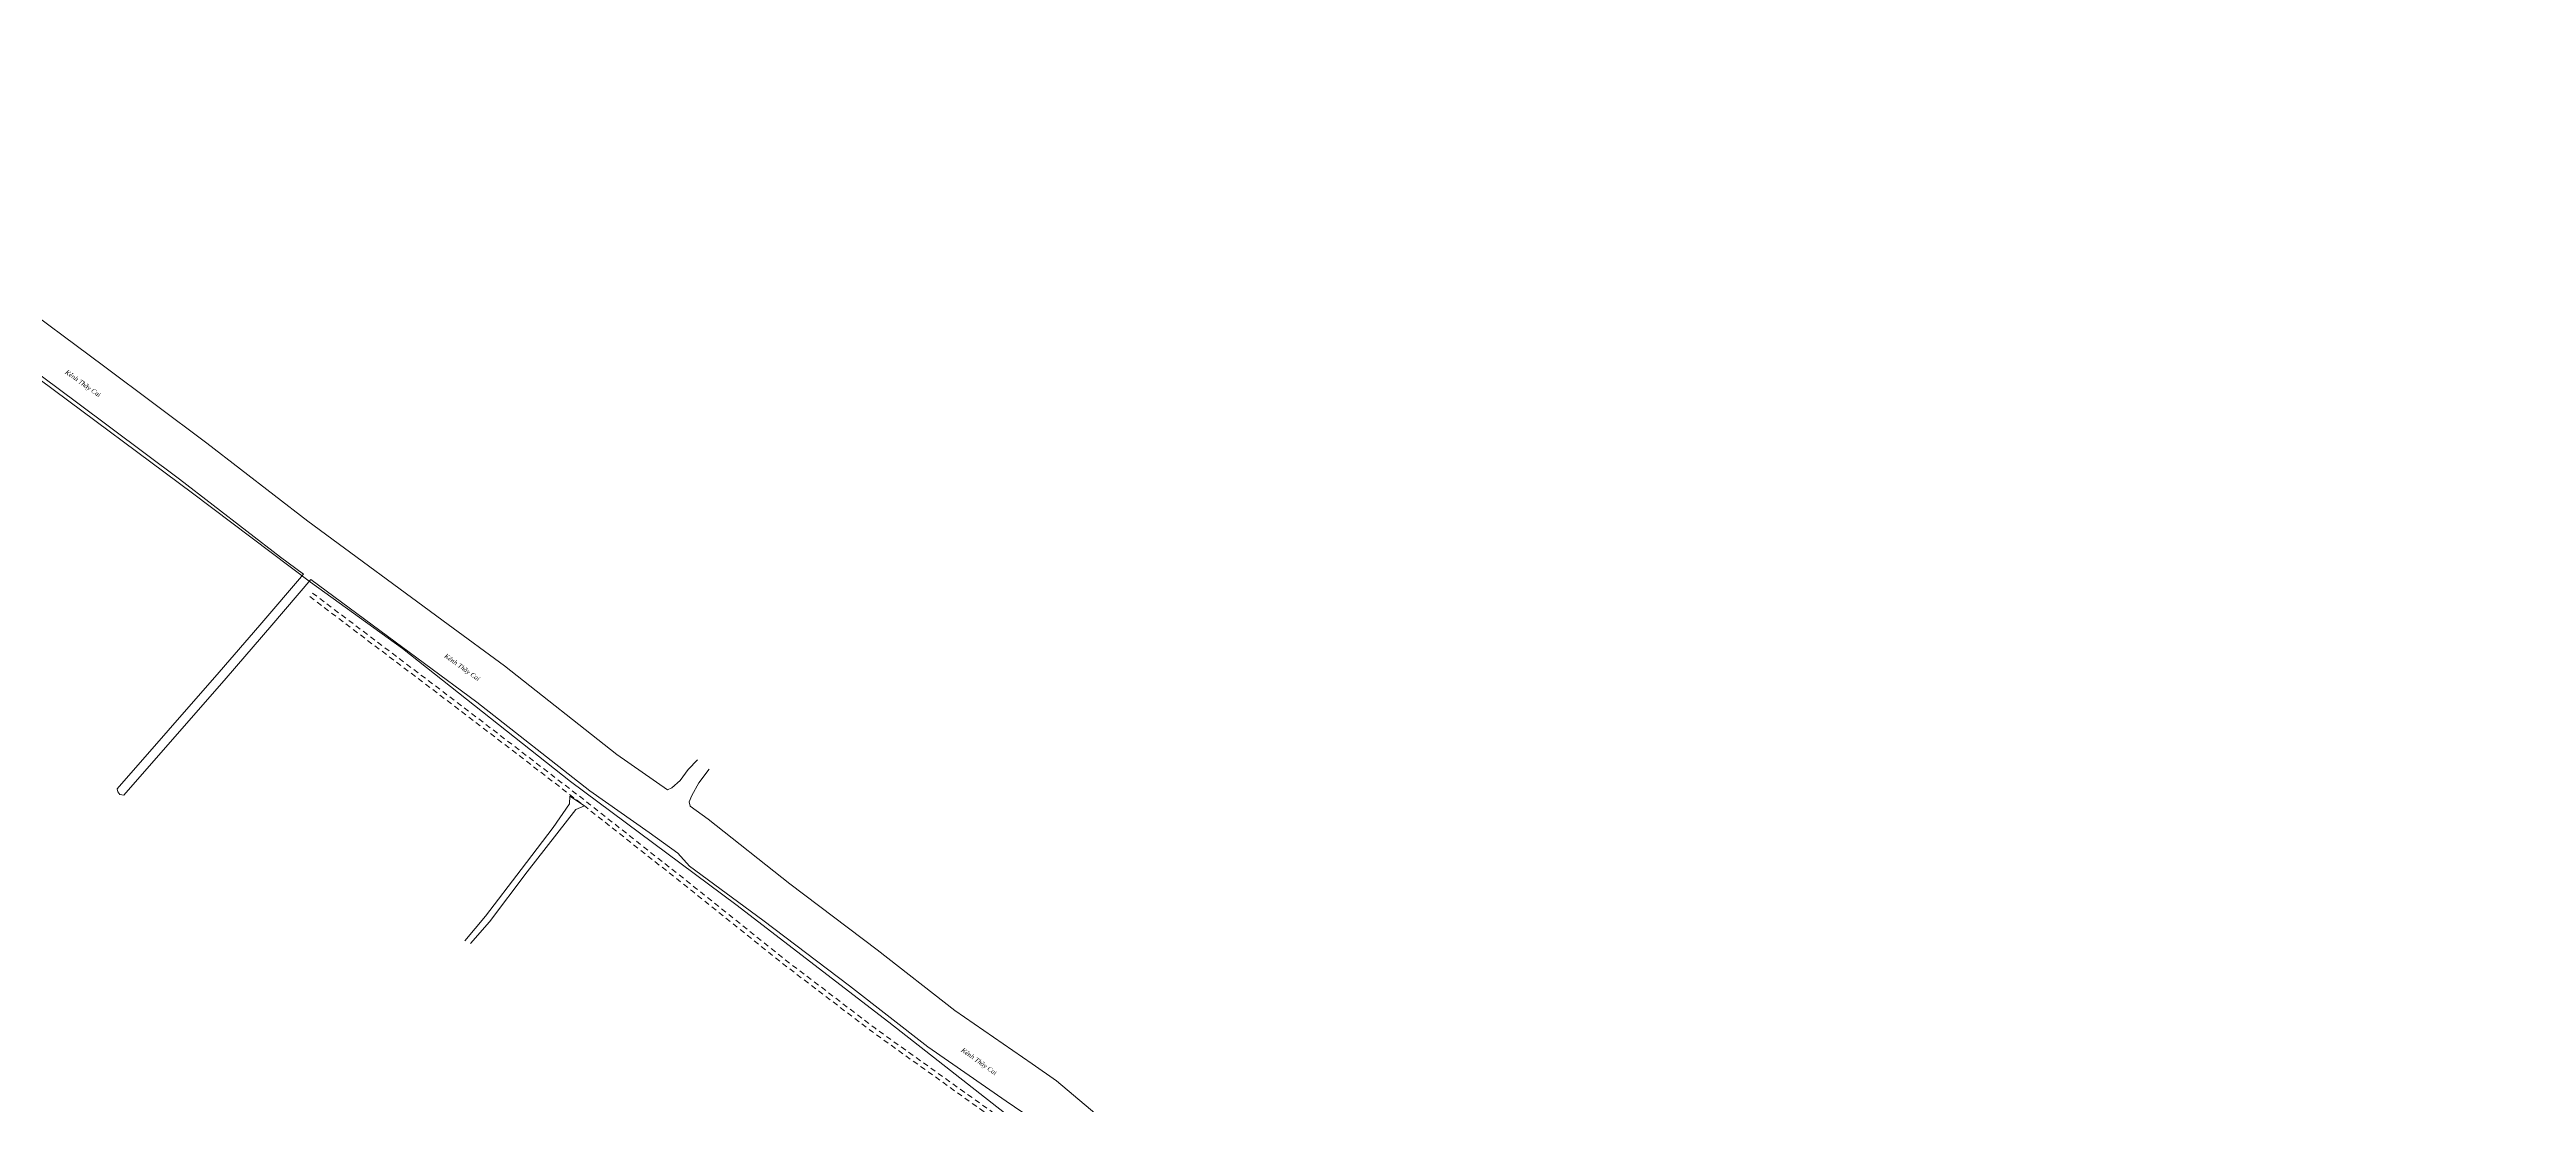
# Model space of a CAD drawing. Header units: metres. Extents: x 556238 to 587446, y 1177111 to 1219372.
# Drawn here: x 572601 to 575333, y 1212440 to 1213603 of the extents above; entities that cross this region are included whole.
import ezdxf

# ---------------------------------------------------------------- set-up
doc = ezdxf.new("R2010")
doc.units = ezdxf.units.M
doc.header["$MEASUREMENT"] = 0
doc.linetypes.add('Xr_Nen GT$0$MON', pattern=[10, 6, -4])
for name, color, linetype, lineweight in [('Xr_Nen GT$0$DUONG NHUA', 38, 'Continuous', 0), ('Xr_Nen GT$0$DUONG_DA', 38, 'Xr_Nen GT$0$MON', 0), ('Xr_Nen GT$1$SONG_HO', 250, 'Continuous', 0)]:
    doc.layers.add(name, color=color, linetype=linetype, lineweight=lineweight)
doc.styles.add('Xr_Nen GT$0$ROMANC', font='romanc.shx')
doc.linetypes.add('Xr_Nen GT$0$TAL_N_P', pattern='A,2,[130,ltypeshp.shx,S=1,R=0,X=0,Y=-1],4,[130,ltypeshp.shx,S=2,R=0,X=0,Y=-2],2', length=8)

msp = doc.modelspace()

# ---------------------------------------------------------------- linework, layer by layer
at = {"layer": 'Xr_Nen GT$0$DUONG NHUA', "flags": 128}
msp.add_lwpolyline([(573059.19652, 1212620.24453), (573081.79312, 1212647.7096), (573121.18849, 1212699.12256), (573156.37507, 1212745.37287), (573174.47602, 1212771.32263), (573174.87804, 1212779.9584), (573190.95769, 1212769.31431), (573181.51092, 1212765.29769), (573127.63306, 1212696.57241), (573086.20788, 1212641.47415), (573065.30426, 1212617.5752)], dxfattribs=at)
at = {"layer": 'Xr_Nen GT$0$DUONG_DA', "flags": 128}
for points in [[(572887.99575, 1212999.95391), (573022.34737, 1212898.39103), (573116.00509, 1212826.90923), (573192.35794, 1212768.06164), (573310.02748, 1212675.06498), (573409.3754, 1212595.44651), (573508.513, 1212519.9205), (573640.892, 1212425.21066), (573672.63699, 1212398.16826), (573726.61408, 1212356.59195), (573823.71143, 1212277.83371), (573881.56141, 1212234.6146), (573952.39746, 1212179.05926), (574053.57259, 1212094.99137), (574162.48535, 1212010.50923), (574253.09598, 1211941.88658), (574343.51362, 1211873.47619), (574437.99182, 1211799.76092), (574524.12353, 1211736.22954), (574607.60462, 1211670.06189), (574702.89328, 1211595.95449), (574787.98428, 1211530.21639), (574926.039, 1211419.01561), (575054.91226, 1211320.89499), (575159.56241, 1211240.25901), (575185.44381, 1211217.38762), (575270.11711, 1211150.64744), (575371.92004, 1211073.09493), (575463.127, 1211003.27044), (575558.21209, 1210932.60643), (575691.76883, 1210829.39874), (575691.76883, 1210829.39874), (575892.33669, 1210680.17525)], [(572891.01091, 1213003.94249), (573025.37173, 1212902.37265), (573119.04802, 1212830.87668), (573195.43433, 1212772.0033), (573313.14106, 1212678.97725), (573412.45429, 1212599.38658), (573511.48333, 1212523.94327), (573643.97334, 1212429.15402), (573675.78563, 1212402.05429), (573729.715, 1212360.51474), (573826.78379, 1212281.77966), (573884.60091, 1212238.58511), (573955.53861, 1212182.95004), (574056.70346, 1212098.89069), (574165.52707, 1212014.4777), (574256.11466, 1211945.8725), (574346.56007, 1211877.44111), (574441.01423, 1211803.74459), (574527.16133, 1211740.20186), (574610.69235, 1211673.99464), (574705.95647, 1211599.90631), (574791.08125, 1211534.14212), (574929.12225, 1211422.95239), (575057.95262, 1211324.86443), (575162.74738, 1211244.11702), (575188.64939, 1211221.22741), (575273.17986, 1211154.59981), (575374.9547, 1211077.0687), (575466.13806, 1211007.26228), (575561.23223, 1210936.59153), (575694.79003, 1210833.38301), (575895.32128, 1210684.18676)]]:
    msp.add_lwpolyline(points, dxfattribs=at)
at = {"layer": 'Xr_Nen GT$1$SONG_HO', "linetype": 'Xr_Nen GT$0$TAL_N_P', "flags": 128}
msp.add_lwpolyline([(575902.25496, 1210693.46575), (575787.99788, 1210774.39709), (575629.75937, 1210891.95335), (575477.05509, 1211011.94892), (575330.46687, 1211120.52645), (575235.36675, 1211195.00872), (575141.94876, 1211269.59529), (575052.81875, 1211340.5498), (574907.4722, 1211452.75436), (574792.58464, 1211542.29687), (574629.25161, 1211669.25647), (574510.67816, 1211763.08478), (574461.55772, 1211799.98783), (574394.33219, 1211851.2332), (574257.13956, 1211958.74527), (574116.07914, 1212065.04055), (574004.45564, 1212153.77453), (573859.70269, 1212268.90407), (573724.1399, 1212378.10103), (573684.22956, 1212403.34201), (573667.67861, 1212419.87933), (573526.66166, 1212530.58687), (573358.00493, 1212660.59437), (573175.43374, 1212795.93622), (572990.4157, 1212942.74947), (572888.78464, 1213015.779), (572758.75641, 1213114.118), (572590.72793, 1213239.21152), (572432.05843, 1213358.41762), (572257.26942, 1213491.26858), (572128.02256, 1213584.96956), (572111.88028, 1213594.15696), (572097.37263, 1213598.03612), (572081.02602, 1213600.28192), (572059.1625, 1213603.34437), (572050.98919, 1213603.14024), (571951.75945, 1213589.5206), (571893.93331, 1213579.92484)], dxfattribs=at)
at = {"layer": 'Xr_Nen GT$1$SONG_HO'}
for points in [[(571994.10127, 1213256.79421), (571996.76028, 1213263.19305), (572023.82686, 1213330.86828), (572052.24567, 1213399.15799), (572109.54562, 1213547.93248), (572123.35938, 1213585.98943), (572127.75974, 1213589.74061), (572171.03362, 1213557.52501), (572263.54406, 1213488.29604), (572299.66494, 1213462.24689), (572405.8038, 1213382.39539), (572519.43928, 1213297.06049), (572630.69211, 1213214.46394), (572744.32842, 1213129.47103), (572855.57272, 1213043.45936), (572881.109, 1213024.64), (572832.97533, 1212968.60772)], [(572563.84818, 1213358.03393), (572556.9797, 1213348.78916), (572555.55362, 1213339.80375), (572555.60433, 1213332.46929), (572660.56123, 1213254.54737), (572774.58871, 1213169.26155), (572885.6933, 1213083.3582), (573040.77311, 1212969.06877)], [(572846.18139, 1212968.63781), (572889.18034, 1213018.69124), (572956.7658, 1212968.88216)], [(572832.97533, 1212968.60772), (572788.23272, 1212916.52308), (572675.71526, 1212788.07969), (572676.3873, 1212784.54582), (572678.59763, 1212781.66896), (572682.92231, 1212781.13531), (572795.78467, 1212909.97176), (572846.18139, 1212968.63781)], [(572832.97533, 1212968.60772), (572788.23272, 1212916.52308), (572675.71526, 1212788.07969), (572676.3873, 1212784.54582), (572678.59763, 1212781.66896), (572682.92231, 1212781.13531), (572795.78467, 1212909.97176), (572846.18139, 1212968.63781)], [(573664.85675, 1212408.54809), (573666.29325, 1212410.48507), (573669.25808, 1212417.51307), (573674.37209, 1212426.41829), (573674.24749, 1212430.98655), (573656.13635, 1212443.71375), (573569.74675, 1212503.36127), (573483.37672, 1212570.86697), (573387.63079, 1212643.17695), (573306.70489, 1212702.81194), (573293.76767, 1212717.18988), (573262.4182, 1212739.81182), (573196.81765, 1212785.74578), (573072.28929, 1212883.7457), (572956.7658, 1212968.88216)], [(573664.85675, 1212408.54809), (573666.29325, 1212410.48507), (573669.25808, 1212417.51307), (573674.37209, 1212426.41829), (573674.24749, 1212430.98655), (573656.13635, 1212443.71375), (573569.74675, 1212503.36127), (573483.37672, 1212570.86697), (573387.63079, 1212643.17695), (573306.70489, 1212702.81194), (573293.76767, 1212717.18988), (573262.4182, 1212739.81182), (573196.81765, 1212785.74578), (573072.28929, 1212883.7457), (572956.7658, 1212968.88216)], [(573040.77311, 1212969.06877), (573102.58248, 1212923.51713), (573226.63387, 1212825.89231), (573282.48865, 1212786.78307), (573287.41523, 1212789.07227), (573296.54161, 1212797.28465), (573305.50219, 1212809.1776), (573315.44516, 1212820.11133)], [(573040.77311, 1212969.06877), (573102.58248, 1212923.51713), (573226.63387, 1212825.89231), (573282.48865, 1212786.78307), (573287.41523, 1212789.07227), (573296.54161, 1212797.28465), (573305.50219, 1212809.1776), (573315.44516, 1212820.11133)], [(573812.17727, 1212380.98246), (573711.5109, 1212465.89672), (573684.70898, 1212484.73216), (573599.36535, 1212543.65725), (573513.8335, 1212610.50801), (573417.52278, 1212683.24431), (573327.3532, 1212754.59864), (573307.48646, 1212768.93486), (573306.46477, 1212773.7803), (573309.28314, 1212780.60772), (573317.02368, 1212794.78019), (573328.31384, 1212809.52668)], [(573812.17727, 1212380.98246), (573711.5109, 1212465.89672), (573684.70898, 1212484.73216), (573599.36535, 1212543.65725), (573513.8335, 1212610.50801), (573417.52278, 1212683.24431), (573327.3532, 1212754.59864), (573307.48646, 1212768.93486), (573306.46477, 1212773.7803), (573309.28314, 1212780.60772), (573317.02368, 1212794.78019), (573328.31384, 1212809.52668)]]:
    msp.add_lwpolyline(points, dxfattribs=at)

# ---------------------------------------------------------------- texts
at = {"layer": 'Xr_Nen GT$1$SONG_HO', "char_height": 5, "width": 82.6404811, "attachment_point": 1, "rotation": 324.4932477, "style": 'Xr_Nen GT$0$ROMANC'}
for insert in [(572620.50698, 1213250.52474), (573038.74462, 1212937.46808), (573608.83214, 1212502.82047)]:
    msp.add_mtext('{\\fTimes New Roman|b0|i1|c0|p18;Kênh Thầy Cai}', dxfattribs=dict(at, insert=insert))

doc.saveas('drawing.dxf')
